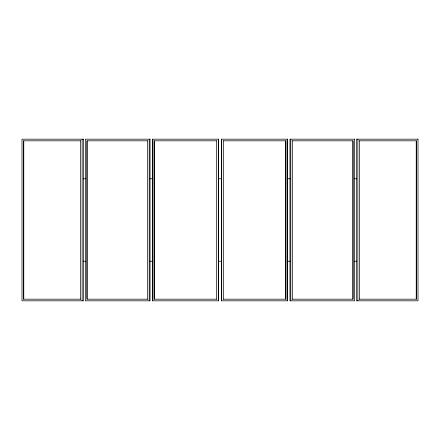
<?xml version="1.0" encoding="UTF-8"?>
<svg xmlns="http://www.w3.org/2000/svg" width="440" height="440" viewBox="0 0 440 440"><rect width="100%" height="100%" fill="white"/><g stroke="black" fill="none" stroke-linecap="round" stroke-linejoin="round"><path stroke-width="0.66" d="M80.905 140.822L23.502 140.822L23.502 299.178L80.905 299.178M147.774 140.822L86.944 140.822L86.944 299.178L147.774 299.178M216.711 140.822L154.198 140.822L154.198 299.178L216.711 299.178M223.289 140.822L285.802 140.822L285.802 299.178L223.289 299.178M292.226 140.822L353.056 140.822L353.056 299.178L292.226 299.178M359.095 140.822L416.499 140.822L416.499 299.178L359.095 299.178M83.105 178.761L85.833 178.761M149.496 178.761L152.916 178.761M218.631 178.761L221.37 178.761M287.084 178.761L290.505 178.761M354.167 178.761L356.895 178.761M83.105 261.239L85.833 261.239M149.496 261.239L152.916 261.239M218.631 261.239L221.37 261.239M287.084 261.239L290.505 261.239M354.167 261.239L356.895 261.239M416.224 140.822L416.224 299.178M359.365 140.822L359.365 299.178M357.858 139.172L357.858 300.828M352.891 140.822L352.891 299.178M292.391 140.822L292.391 299.178M290.796 139.172L290.796 300.828M287.166 139.172L287.166 300.828M285.747 140.822L285.747 299.178M223.344 140.822L223.344 299.178M221.7 139.172L221.7 300.828M218.301 139.172L218.301 300.828M216.656 140.822L216.656 299.178M154.253 140.822L154.253 299.178M152.834 139.172L152.834 300.828M149.204 139.172L149.204 300.828M147.609 140.822L147.609 299.178M87.109 140.822L87.109 299.178M82.142 139.172L82.142 300.828M80.636 140.822L80.636 299.178M23.776 140.822L23.776 299.178M83.496 139.172L22 139.172L22 300.828L83.496 300.828L83.496 139.172M150.035 139.172L85.349 139.172L85.349 300.828L150.035 300.828L150.035 139.172M218.581 139.172L152.554 139.172L152.554 300.828L218.581 300.828L218.581 139.172M287.447 139.172L221.419 139.172L221.419 300.828L287.447 300.828L287.447 139.172M354.651 139.172L289.966 139.172L289.966 300.828L354.651 300.828L354.651 139.172M418 139.172L356.505 139.172L356.505 300.828L418 300.828L418 139.172"/></g></svg>
